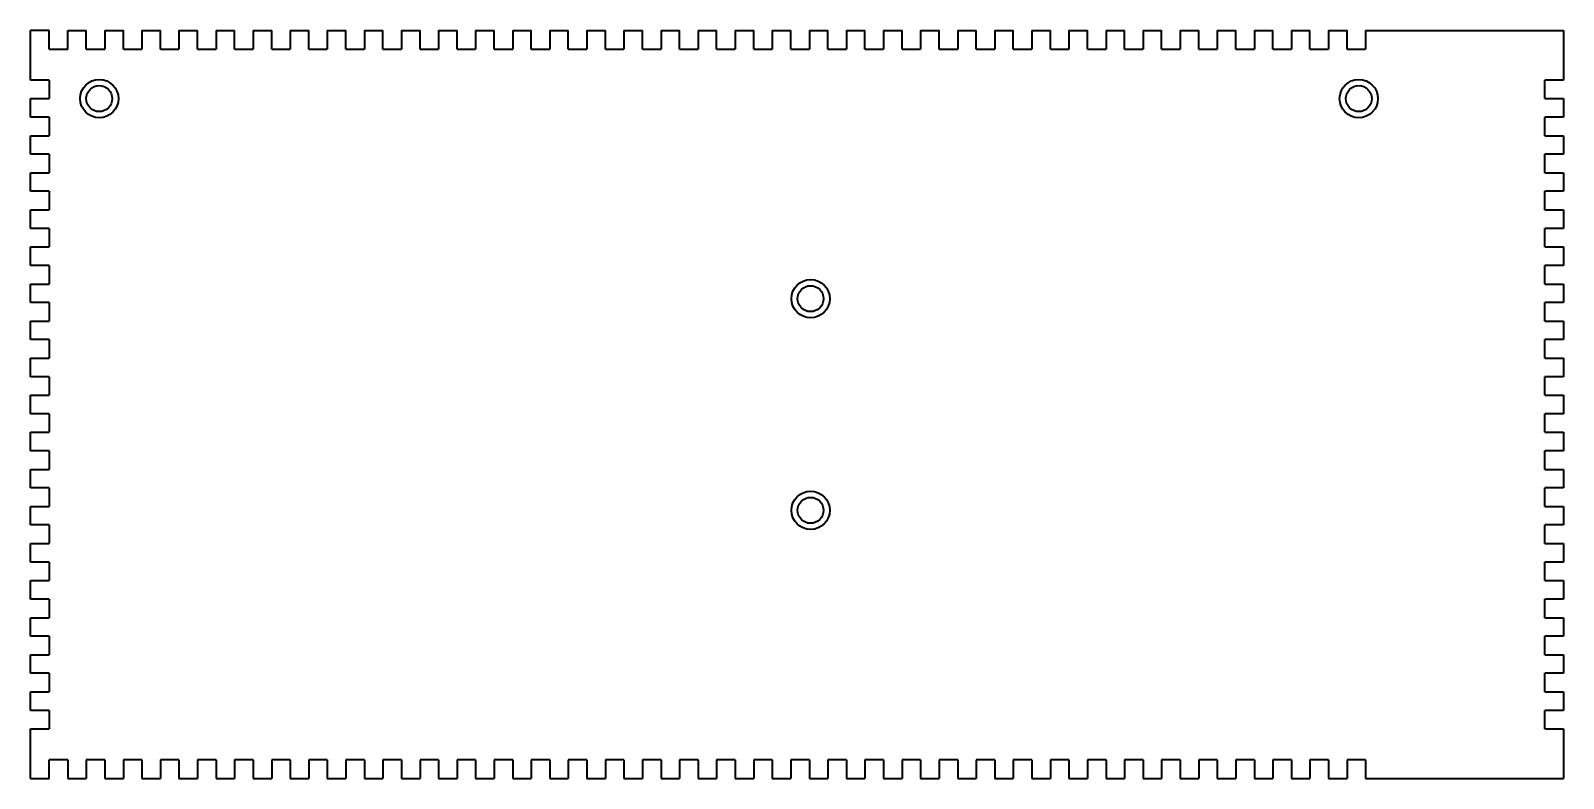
# Model space of a CAD drawing. Extents: x 33 to 281, y 40 to 161.
import ezdxf

# ---------------------------------------------------------------- set-up
doc = ezdxf.new("R2010")
doc.units = 0

msp = doc.modelspace()

# ---------------------------------------------------------------- linework, layer by layer
at = {"color": 7, "lineweight": 35}
for p, q in [((36.27301, 161.322372), (33.27301, 161.322372)), ((33.27301, 153.322372), (33.27301, 161.322372)), ((36.27301, 158.322372), (36.27301, 161.322372)), ((39.27301, 161.322372), (42.27301, 161.322372)), ((39.27301, 158.322372), (39.27301, 161.322372)), ((42.27301, 158.322372), (42.27301, 161.322372)), ((45.27301, 161.322372), (48.27301, 161.322372)), ((45.27301, 161.322372), (45.27301, 158.322372)), ((48.27301, 158.322372), (48.27301, 161.322372)), ((51.27301, 161.322372), (54.27301, 161.322372)), ((51.27301, 161.322372), (51.27301, 158.322372)), ((54.27301, 158.322372), (54.27301, 161.322372)), ((57.27301, 161.322372), (60.27301, 161.322372)), ((57.27301, 161.322372), (57.27301, 158.322372)), ((60.27301, 158.322372), (60.27301, 161.322372)), ((63.27301, 161.322372), (66.27301, 161.322372)), ((63.27301, 161.322372), (63.27301, 158.322372)), ((66.27301, 158.322372), (66.27301, 161.322372)), ((69.27301, 161.322372), (72.27301, 161.322372)), ((69.27301, 161.322372), (69.27301, 158.322372)), ((72.27301, 158.322372), (72.27301, 161.322372)), ((75.27301, 161.322372), (78.27301, 161.322372)), ((75.27301, 161.322372), (75.27301, 158.322372)), ((78.27301, 158.322372), (78.27301, 161.322372)), ((81.27301, 161.322372), (84.27301, 161.322372)), ((81.27301, 161.322372), (81.27301, 158.322372)), ((84.27301, 158.322372), (84.27301, 161.322372)), ((87.27301, 161.322372), (90.27301, 161.322372)), ((87.27301, 161.322372), (87.27301, 158.322372)), ((90.27301, 158.322372), (90.27301, 161.322372)), ((93.27301, 161.322372), (96.27301, 161.322372)), ((93.27301, 161.322372), (93.27301, 158.322372)), ((96.27301, 158.322372), (96.27301, 161.322372)), ((99.27301, 161.322372), (102.27301, 161.322372)), ((99.27301, 161.322372), (99.27301, 158.322372)), ((102.27301, 158.322372), (102.27301, 161.322372)), ((105.27301, 161.322372), (108.27301, 161.322372)), ((105.27301, 161.322372), (105.27301, 158.322372)), ((108.27301, 158.322372), (108.27301, 161.322372)), ((111.27301, 161.322372), (114.27301, 161.322372)), ((111.27301, 161.322372), (111.27301, 158.322372)), ((114.27301, 158.322372), (114.27301, 161.322372)), ((117.27301, 161.322372), (120.27301, 161.322372)), ((117.27301, 161.322372), (117.27301, 158.322372)), ((120.27301, 158.322372), (120.27301, 161.322372)), ((123.27301, 161.322372), (126.27301, 161.322372)), ((123.27301, 161.322372), (123.27301, 158.322372)), ((126.27301, 158.322372), (126.27301, 161.322372)), ((129.27301, 161.322372), (132.27301, 161.322372)), ((129.27301, 161.322372), (129.27301, 158.322372)), ((132.27301, 158.322372), (132.27301, 161.322372)), ((135.27301, 161.322372), (138.27301, 161.322372)), ((135.27301, 161.322372), (135.27301, 158.322372)), ((138.27301, 158.322372), (138.27301, 161.322372)), ((141.27301, 161.322372), (144.27301, 161.322372)), ((141.27301, 161.322372), (141.27301, 158.322372)), ((144.27301, 158.322372), (144.27301, 161.322372)), ((147.27301, 161.322372), (150.27301, 161.322372)), ((147.27301, 161.322372), (147.27301, 158.322372)), ((150.27301, 158.322372), (150.27301, 161.322372)), ((153.27301, 161.322372), (156.27301, 161.322372)), ((153.27301, 161.322372), (153.27301, 158.322372)), ((156.27301, 158.322372), (156.27301, 161.322372)), ((159.27301, 161.322372), (162.27301, 161.322372)), ((159.27301, 161.322372), (159.27301, 158.322372)), ((162.27301, 158.322372), (162.27301, 161.322372)), ((165.27301, 161.322372), (168.27301, 161.322372)), ((165.27301, 161.322372), (165.27301, 158.322372)), ((168.27301, 158.322372), (168.27301, 161.322372)), ((171.27301, 161.322372), (174.27301, 161.322372)), ((171.27301, 161.322372), (171.27301, 158.322372)), ((174.27301, 158.322372), (174.27301, 161.322372)), ((177.27301, 161.322372), (180.27301, 161.322372)), ((177.27301, 161.322372), (177.27301, 158.322372)), ((180.27301, 158.322372), (180.27301, 161.322372)), ((183.27301, 161.322372), (186.27301, 161.322372)), ((183.27301, 161.322372), (183.27301, 158.322372)), ((186.27301, 158.322372), (186.27301, 161.322372)), ((189.27301, 161.322372), (192.27301, 161.322372)), ((189.27301, 161.322372), (189.27301, 158.322372)), ((192.27301, 158.322372), (192.27301, 161.322372)), ((195.27301, 161.322372), (198.27301, 161.322372)), ((195.27301, 161.322372), (195.27301, 158.322372)), ((198.27301, 158.322372), (198.27301, 161.322372)), ((201.27301, 161.322372), (204.27301, 161.322372)), ((201.27301, 161.322372), (201.27301, 158.322372)), ((204.27301, 158.322372), (204.27301, 161.322372)), ((207.27301, 161.322372), (210.27301, 161.322372)), ((207.27301, 161.322372), (207.27301, 158.322372)), ((210.27301, 158.322372), (210.27301, 161.322372)), ((213.27301, 161.322372), (216.27301, 161.322372)), ((213.27301, 161.322372), (213.27301, 158.322372)), ((216.27301, 158.322372), (216.27301, 161.322372)), ((219.27301, 161.322372), (222.27301, 161.322372)), ((219.27301, 161.322372), (219.27301, 158.322372)), ((222.27301, 158.322372), (222.27301, 161.322372)), ((225.27301, 161.322372), (228.27301, 161.322372)), ((225.27301, 161.322372), (225.27301, 158.322372)), ((228.27301, 158.322372), (228.27301, 161.322372)), ((231.27301, 161.322372), (234.27301, 161.322372)), ((231.27301, 161.322372), (231.27301, 158.322372)), ((234.27301, 158.322372), (234.27301, 161.322372)), ((237.27301, 161.322372), (240.27301, 161.322372)), ((237.27301, 161.322372), (237.27301, 158.322372)), ((240.27301, 158.322372), (240.27301, 161.322372)), ((243.27301, 161.322372), (246.27301, 161.322372)), ((243.27301, 161.322372), (243.27301, 158.322372)), ((246.27301, 158.322372), (246.27301, 161.322372)), ((249.27301, 161.322372), (281.27301, 161.322372)), ((249.27301, 161.322372), (249.27301, 158.322372)), ((281.27301, 161.322372), (281.27301, 153.322372)), ((36.27301, 158.322372), (39.27301, 158.322372)), ((42.27301, 158.322372), (45.27301, 158.322372)), ((48.27301, 158.322372), (51.27301, 158.322372)), ((54.27301, 158.322372), (57.27301, 158.322372)), ((60.27301, 158.322372), (63.27301, 158.322372)), ((66.27301, 158.322372), (69.27301, 158.322372)), ((72.27301, 158.322372), (75.27301, 158.322372)), ((78.27301, 158.322372), (81.27301, 158.322372)), ((84.27301, 158.322372), (87.27301, 158.322372)), ((90.27301, 158.322372), (93.27301, 158.322372)), ((96.27301, 158.322372), (99.27301, 158.322372)), ((102.27301, 158.322372), (105.27301, 158.322372)), ((108.27301, 158.322372), (111.27301, 158.322372)), ((114.27301, 158.322372), (117.27301, 158.322372)), ((120.27301, 158.322372), (123.27301, 158.322372)), ((126.27301, 158.322372), (129.27301, 158.322372)), ((132.27301, 158.322372), (135.27301, 158.322372)), ((138.27301, 158.322372), (141.27301, 158.322372)), ((144.27301, 158.322372), (147.27301, 158.322372)), ((150.27301, 158.322372), (153.27301, 158.322372)), ((156.27301, 158.322372), (159.27301, 158.322372)), ((162.27301, 158.322372), (165.27301, 158.322372)), ((168.27301, 158.322372), (171.27301, 158.322372)), ((174.27301, 158.322372), (177.27301, 158.322372)), ((180.27301, 158.322372), (183.27301, 158.322372)), ((186.27301, 158.322372), (189.27301, 158.322372)), ((192.27301, 158.322372), (195.27301, 158.322372)), ((198.27301, 158.322372), (201.27301, 158.322372)), ((204.27301, 158.322372), (207.27301, 158.322372)), ((210.27301, 158.322372), (213.27301, 158.322372)), ((216.27301, 158.322372), (219.27301, 158.322372)), ((222.27301, 158.322372), (225.27301, 158.322372)), ((228.27301, 158.322372), (231.27301, 158.322372)), ((234.27301, 158.322372), (237.27301, 158.322372)), ((240.27301, 158.322372), (243.27301, 158.322372)), ((246.27301, 158.322372), (249.27301, 158.322372)), ((36.27301, 153.322372), (33.27301, 153.322372)), ((36.27301, 153.322372), (36.27301, 150.322372)), ((278.27301, 150.322372), (278.27301, 153.322372)), ((281.27301, 153.322372), (278.27301, 153.322372)), ((33.27301, 150.322372), (36.27301, 150.322372)), ((33.27301, 147.322372), (33.27301, 150.322372)), ((278.27301, 150.322372), (281.27301, 150.322372)), ((281.27301, 150.322372), (281.27301, 147.322372)), ((36.27301, 147.322372), (33.27301, 147.322372)), ((36.27301, 147.322372), (36.27301, 144.322372)), ((278.27301, 144.322372), (278.27301, 147.322372)), ((281.27301, 147.322372), (278.27301, 147.322372)), ((33.27301, 144.322372), (36.27301, 144.322372)), ((33.27301, 141.322372), (33.27301, 144.322372)), ((278.27301, 144.322372), (281.27301, 144.322372)), ((281.27301, 144.322372), (281.27301, 141.322372)), ((36.27301, 141.322372), (33.27301, 141.322372)), ((36.27301, 141.322372), (36.27301, 138.322372)), ((278.27301, 138.322372), (278.27301, 141.322372)), ((281.27301, 141.322372), (278.27301, 141.322372)), ((33.27301, 138.322372), (36.27301, 138.322372)), ((33.27301, 135.322372), (33.27301, 138.322372)), ((278.27301, 138.322372), (281.27301, 138.322372)), ((281.27301, 138.322372), (281.27301, 135.322372)), ((36.27301, 135.322372), (33.27301, 135.322372)), ((36.27301, 135.322372), (36.27301, 132.322372)), ((278.27301, 132.322372), (278.27301, 135.322372)), ((281.27301, 135.322372), (278.27301, 135.322372)), ((33.27301, 132.322372), (36.27301, 132.322372)), ((33.27301, 129.322372), (33.27301, 132.322372)), ((278.27301, 132.322372), (281.27301, 132.322372)), ((281.27301, 132.322372), (281.27301, 129.322372)), ((36.27301, 129.322372), (33.27301, 129.322372)), ((36.27301, 129.322372), (36.27301, 126.322372)), ((278.27301, 126.322372), (278.27301, 129.322372)), ((281.27301, 129.322372), (278.27301, 129.322372)), ((33.27301, 126.322372), (36.27301, 126.322372)), ((33.27301, 123.322372), (33.27301, 126.322372)), ((278.27301, 126.322372), (281.27301, 126.322372)), ((281.27301, 126.322372), (281.27301, 123.322372)), ((36.27301, 123.322372), (33.27301, 123.322372)), ((36.27301, 123.322372), (36.27301, 120.322372)), ((278.27301, 120.322372), (278.27301, 123.322372)), ((281.27301, 123.322372), (278.27301, 123.322372)), ((33.27301, 120.322372), (36.27301, 120.322372)), ((33.27301, 117.322372), (33.27301, 120.322372)), ((278.27301, 120.322372), (281.27301, 120.322372)), ((281.27301, 120.322372), (281.27301, 117.322372)), ((36.27301, 117.322372), (33.27301, 117.322372)), ((36.27301, 117.322372), (36.27301, 114.322372)), ((278.27301, 114.322372), (278.27301, 117.322372)), ((281.27301, 117.322372), (278.27301, 117.322372)), ((33.27301, 114.322372), (36.27301, 114.322372)), ((33.27301, 111.322372), (33.27301, 114.322372)), ((278.27301, 114.322372), (281.27301, 114.322372)), ((281.27301, 114.322372), (281.27301, 111.322372)), ((36.27301, 111.322372), (33.27301, 111.322372)), ((36.27301, 111.322372), (36.27301, 108.322372)), ((278.27301, 108.322372), (278.27301, 111.322372)), ((281.27301, 111.322372), (278.27301, 111.322372)), ((33.27301, 108.322372), (36.27301, 108.322372)), ((33.27301, 105.322372), (33.27301, 108.322372)), ((278.27301, 108.322372), (281.27301, 108.322372)), ((281.27301, 108.322372), (281.27301, 105.322372)), ((36.27301, 105.322372), (33.27301, 105.322372)), ((36.27301, 105.322372), (36.27301, 102.322372)), ((278.27301, 102.322372), (278.27301, 105.322372)), ((281.27301, 105.322372), (278.27301, 105.322372)), ((33.27301, 102.322372), (36.27301, 102.322372)), ((33.27301, 99.322372), (33.27301, 102.322372)), ((278.27301, 102.322372), (281.27301, 102.322372)), ((281.27301, 102.322372), (281.27301, 99.322372)), ((36.27301, 99.322372), (33.27301, 99.322372)), ((36.27301, 99.322372), (36.27301, 96.322372)), ((278.27301, 96.322372), (278.27301, 99.322372)), ((281.27301, 99.322372), (278.27301, 99.322372)), ((33.27301, 96.322372), (36.27301, 96.322372)), ((33.27301, 93.322372), (33.27301, 96.322372)), ((278.27301, 96.322372), (281.27301, 96.322372)), ((281.27301, 96.322372), (281.27301, 93.322372)), ((36.27301, 93.322372), (33.27301, 93.322372)), ((36.27301, 93.322372), (36.27301, 90.322372)), ((278.27301, 90.322372), (278.27301, 93.322372)), ((281.27301, 93.322372), (278.27301, 93.322372)), ((33.27301, 90.322372), (36.27301, 90.322372)), ((33.27301, 87.322372), (33.27301, 90.322372)), ((278.27301, 90.322372), (281.27301, 90.322372)), ((281.27301, 90.322372), (281.27301, 87.322372)), ((36.27301, 87.322372), (33.27301, 87.322372)), ((36.27301, 87.322372), (36.27301, 84.322372)), ((278.27301, 84.322372), (278.27301, 87.322372)), ((281.27301, 87.322372), (278.27301, 87.322372)), ((33.27301, 84.322372), (36.27301, 84.322372)), ((33.27301, 81.322372), (33.27301, 84.322372)), ((278.27301, 84.322372), (281.27301, 84.322372)), ((281.27301, 84.322372), (281.27301, 81.322372)), ((36.27301, 81.322372), (33.27301, 81.322372)), ((36.27301, 81.322372), (36.27301, 78.322372)), ((278.27301, 78.322372), (278.27301, 81.322372)), ((281.27301, 81.322372), (278.27301, 81.322372)), ((33.27301, 78.322372), (36.27301, 78.322372)), ((33.27301, 75.322372), (33.27301, 78.322372)), ((278.27301, 78.322372), (281.27301, 78.322372)), ((281.27301, 78.322372), (281.27301, 75.322372)), ((36.27301, 75.322372), (33.27301, 75.322372)), ((36.27301, 75.322372), (36.27301, 72.322372)), ((278.27301, 72.322372), (278.27301, 75.322372)), ((281.27301, 75.322372), (278.27301, 75.322372)), ((33.27301, 72.322372), (36.27301, 72.322372)), ((33.27301, 69.322372), (33.27301, 72.322372)), ((278.27301, 72.322372), (281.27301, 72.322372)), ((281.27301, 72.322372), (281.27301, 69.322372)), ((36.27301, 69.322372), (33.27301, 69.322372)), ((36.27301, 69.322372), (36.27301, 66.322372)), ((278.27301, 66.322372), (278.27301, 69.322372)), ((281.27301, 69.322372), (278.27301, 69.322372)), ((33.27301, 66.322372), (36.27301, 66.322372)), ((33.27301, 63.322372), (33.27301, 66.322372)), ((278.27301, 66.322372), (281.27301, 66.322372)), ((281.27301, 66.322372), (281.27301, 63.322372)), ((36.27301, 63.322372), (33.27301, 63.322372)), ((36.27301, 63.322372), (36.27301, 60.322372)), ((278.27301, 60.322372), (278.27301, 63.322372)), ((281.27301, 63.322372), (278.27301, 63.322372)), ((33.27301, 60.322372), (36.27301, 60.322372)), ((33.27301, 57.322372), (33.27301, 60.322372)), ((278.27301, 60.322372), (281.27301, 60.322372)), ((281.27301, 60.322372), (281.27301, 57.322372)), ((36.27301, 57.322372), (33.27301, 57.322372)), ((36.27301, 57.322372), (36.27301, 54.322372)), ((278.27301, 54.322372), (278.27301, 57.322372)), ((281.27301, 57.322372), (278.27301, 57.322372)), ((33.27301, 54.322372), (36.27301, 54.322372)), ((33.27301, 51.322372), (33.27301, 54.322372)), ((278.27301, 54.322372), (281.27301, 54.322372)), ((281.27301, 54.322372), (281.27301, 51.322372)), ((36.27301, 51.322372), (33.27301, 51.322372)), ((36.27301, 51.322372), (36.27301, 48.322372)), ((278.27301, 48.322372), (278.27301, 51.322372)), ((281.27301, 51.322372), (278.27301, 51.322372)), ((33.27301, 48.322372), (36.27301, 48.322372)), ((33.27301, 40.322372), (33.27301, 48.322372)), ((278.27301, 48.322372), (281.27301, 48.322372)), ((281.27301, 48.322372), (281.27301, 40.322372)), ((36.27301, 40.322372), (36.27301, 43.322372)), ((39.27301, 43.322372), (36.27301, 43.322372)), ((39.27301, 43.322372), (39.27301, 40.322372)), ((42.27301, 43.322372), (42.27301, 40.322372)), ((45.27301, 43.322372), (42.27301, 43.322372)), ((45.27301, 43.322372), (45.27301, 40.322372)), ((48.27301, 43.322372), (48.27301, 40.322372)), ((51.27301, 43.322372), (48.27301, 43.322372)), ((51.27301, 43.322372), (51.27301, 40.322372)), ((54.27301, 43.322372), (54.27301, 40.322372)), ((57.27301, 43.322372), (54.27301, 43.322372)), ((57.27301, 43.322372), (57.27301, 40.322372)), ((60.27301, 43.322372), (60.27301, 40.322372)), ((63.27301, 43.322372), (60.27301, 43.322372)), ((63.27301, 43.322372), (63.27301, 40.322372)), ((66.27301, 43.322372), (66.27301, 40.322372)), ((69.27301, 43.322372), (66.27301, 43.322372)), ((69.27301, 43.322372), (69.27301, 40.322372)), ((72.27301, 43.322372), (72.27301, 40.322372)), ((75.27301, 43.322372), (72.27301, 43.322372)), ((75.27301, 43.322372), (75.27301, 40.322372)), ((78.27301, 43.322372), (78.27301, 40.322372)), ((81.27301, 43.322372), (78.27301, 43.322372)), ((81.27301, 43.322372), (81.27301, 40.322372)), ((84.27301, 43.322372), (84.27301, 40.322372)), ((87.27301, 43.322372), (84.27301, 43.322372)), ((87.27301, 43.322372), (87.27301, 40.322372)), ((90.27301, 43.322372), (90.27301, 40.322372)), ((93.27301, 43.322372), (90.27301, 43.322372)), ((93.27301, 43.322372), (93.27301, 40.322372)), ((96.27301, 43.322372), (96.27301, 40.322372)), ((99.27301, 43.322372), (96.27301, 43.322372)), ((99.27301, 43.322372), (99.27301, 40.322372)), ((102.27301, 43.322372), (102.27301, 40.322372)), ((105.27301, 43.322372), (102.27301, 43.322372)), ((105.27301, 43.322372), (105.27301, 40.322372)), ((108.27301, 43.322372), (108.27301, 40.322372)), ((111.27301, 43.322372), (108.27301, 43.322372)), ((111.27301, 43.322372), (111.27301, 40.322372)), ((114.27301, 43.322372), (114.27301, 40.322372)), ((117.27301, 43.322372), (114.27301, 43.322372)), ((117.27301, 43.322372), (117.27301, 40.322372)), ((120.27301, 43.322372), (120.27301, 40.322372)), ((123.27301, 43.322372), (120.27301, 43.322372)), ((123.27301, 43.322372), (123.27301, 40.322372)), ((126.27301, 43.322372), (126.27301, 40.322372)), ((129.27301, 43.322372), (126.27301, 43.322372)), ((129.27301, 43.322372), (129.27301, 40.322372)), ((132.27301, 43.322372), (132.27301, 40.322372)), ((135.27301, 43.322372), (132.27301, 43.322372)), ((135.27301, 43.322372), (135.27301, 40.322372)), ((138.27301, 43.322372), (138.27301, 40.322372)), ((141.27301, 43.322372), (138.27301, 43.322372)), ((141.27301, 43.322372), (141.27301, 40.322372)), ((144.27301, 43.322372), (144.27301, 40.322372)), ((147.27301, 43.322372), (144.27301, 43.322372)), ((147.27301, 43.322372), (147.27301, 40.322372)), ((150.27301, 43.322372), (150.27301, 40.322372)), ((153.27301, 43.322372), (150.27301, 43.322372)), ((153.27301, 43.322372), (153.27301, 40.322372)), ((156.27301, 43.322372), (156.27301, 40.322372)), ((159.27301, 43.322372), (156.27301, 43.322372)), ((159.27301, 43.322372), (159.27301, 40.322372)), ((162.27301, 43.322372), (162.27301, 40.322372)), ((165.27301, 43.322372), (162.27301, 43.322372)), ((165.27301, 43.322372), (165.27301, 40.322372)), ((168.27301, 43.322372), (168.27301, 40.322372)), ((171.27301, 43.322372), (168.27301, 43.322372)), ((171.27301, 43.322372), (171.27301, 40.322372)), ((174.27301, 43.322372), (174.27301, 40.322372)), ((177.27301, 43.322372), (174.27301, 43.322372)), ((177.27301, 43.322372), (177.27301, 40.322372)), ((180.27301, 43.322372), (180.27301, 40.322372)), ((183.27301, 43.322372), (180.27301, 43.322372)), ((183.27301, 43.322372), (183.27301, 40.322372)), ((186.27301, 43.322372), (186.27301, 40.322372)), ((189.27301, 43.322372), (186.27301, 43.322372)), ((189.27301, 43.322372), (189.27301, 40.322372)), ((192.27301, 43.322372), (192.27301, 40.322372)), ((195.27301, 43.322372), (192.27301, 43.322372)), ((195.27301, 43.322372), (195.27301, 40.322372)), ((198.27301, 43.322372), (198.27301, 40.322372)), ((201.27301, 43.322372), (198.27301, 43.322372)), ((201.27301, 43.322372), (201.27301, 40.322372)), ((204.27301, 43.322372), (204.27301, 40.322372)), ((207.27301, 43.322372), (204.27301, 43.322372)), ((207.27301, 43.322372), (207.27301, 40.322372)), ((210.27301, 43.322372), (210.27301, 40.322372)), ((213.27301, 43.322372), (210.27301, 43.322372)), ((213.27301, 43.322372), (213.27301, 40.322372)), ((216.27301, 43.322372), (216.27301, 40.322372)), ((219.27301, 43.322372), (216.27301, 43.322372)), ((219.27301, 43.322372), (219.27301, 40.322372)), ((222.27301, 43.322372), (222.27301, 40.322372)), ((225.27301, 43.322372), (222.27301, 43.322372)), ((225.27301, 43.322372), (225.27301, 40.322372)), ((228.27301, 43.322372), (228.27301, 40.322372)), ((231.27301, 43.322372), (228.27301, 43.322372)), ((231.27301, 43.322372), (231.27301, 40.322372)), ((234.27301, 43.322372), (234.27301, 40.322372)), ((237.27301, 43.322372), (234.27301, 43.322372)), ((237.27301, 43.322372), (237.27301, 40.322372)), ((240.27301, 43.322372), (240.27301, 40.322372)), ((243.27301, 43.322372), (240.27301, 43.322372)), ((243.27301, 43.322372), (243.27301, 40.322372)), ((246.27301, 43.322372), (246.27301, 40.322372)), ((249.27301, 43.322372), (246.27301, 43.322372)), ((249.27301, 43.322372), (249.27301, 40.322372)), ((33.27301, 40.322372), (36.27301, 40.322372)), ((39.27301, 40.322372), (42.27301, 40.322372)), ((45.27301, 40.322372), (48.27301, 40.322372)), ((51.27301, 40.322372), (54.27301, 40.322372)), ((57.27301, 40.322372), (60.27301, 40.322372)), ((63.27301, 40.322372), (66.27301, 40.322372)), ((69.27301, 40.322372), (72.27301, 40.322372)), ((75.27301, 40.322372), (78.27301, 40.322372)), ((81.27301, 40.322372), (84.27301, 40.322372)), ((87.27301, 40.322372), (90.27301, 40.322372)), ((93.27301, 40.322372), (96.27301, 40.322372)), ((99.27301, 40.322372), (102.27301, 40.322372)), ((105.27301, 40.322372), (108.27301, 40.322372)), ((111.27301, 40.322372), (114.27301, 40.322372)), ((117.27301, 40.322372), (120.27301, 40.322372)), ((123.27301, 40.322372), (126.27301, 40.322372)), ((129.27301, 40.322372), (132.27301, 40.322372)), ((135.27301, 40.322372), (138.27301, 40.322372)), ((141.27301, 40.322372), (144.27301, 40.322372)), ((147.27301, 40.322372), (150.27301, 40.322372)), ((153.27301, 40.322372), (156.27301, 40.322372)), ((159.27301, 40.322372), (162.27301, 40.322372)), ((165.27301, 40.322372), (168.27301, 40.322372)), ((171.27301, 40.322372), (174.27301, 40.322372)), ((177.27301, 40.322372), (180.27301, 40.322372)), ((183.27301, 40.322372), (186.27301, 40.322372)), ((189.27301, 40.322372), (192.27301, 40.322372)), ((195.27301, 40.322372), (198.27301, 40.322372)), ((201.27301, 40.322372), (204.27301, 40.322372)), ((207.27301, 40.322372), (210.27301, 40.322372)), ((213.27301, 40.322372), (216.27301, 40.322372)), ((219.27301, 40.322372), (222.27301, 40.322372)), ((225.27301, 40.322372), (228.27301, 40.322372)), ((231.27301, 40.322372), (234.27301, 40.322372)), ((237.27301, 40.322372), (240.27301, 40.322372)), ((243.27301, 40.322372), (246.27301, 40.322372)), ((249.27301, 40.322372), (281.27301, 40.322372))]:
    msp.add_line(p, q, dxfattribs=at)
for centre, radius in [((44.373016, 150.322372), 3.1), ((44.373016, 150.322372), 2.1), ((248.173004, 150.322372), 3.1), ((248.173004, 150.322372), 2.1), ((159.473007, 117.947372), 3.1), ((159.473007, 117.947372), 2.1), ((159.473007, 83.697372), 3.1), ((159.473007, 83.697372), 2.1)]:
    msp.add_circle(centre, radius, dxfattribs=at)

doc.saveas('drawing.dxf')
